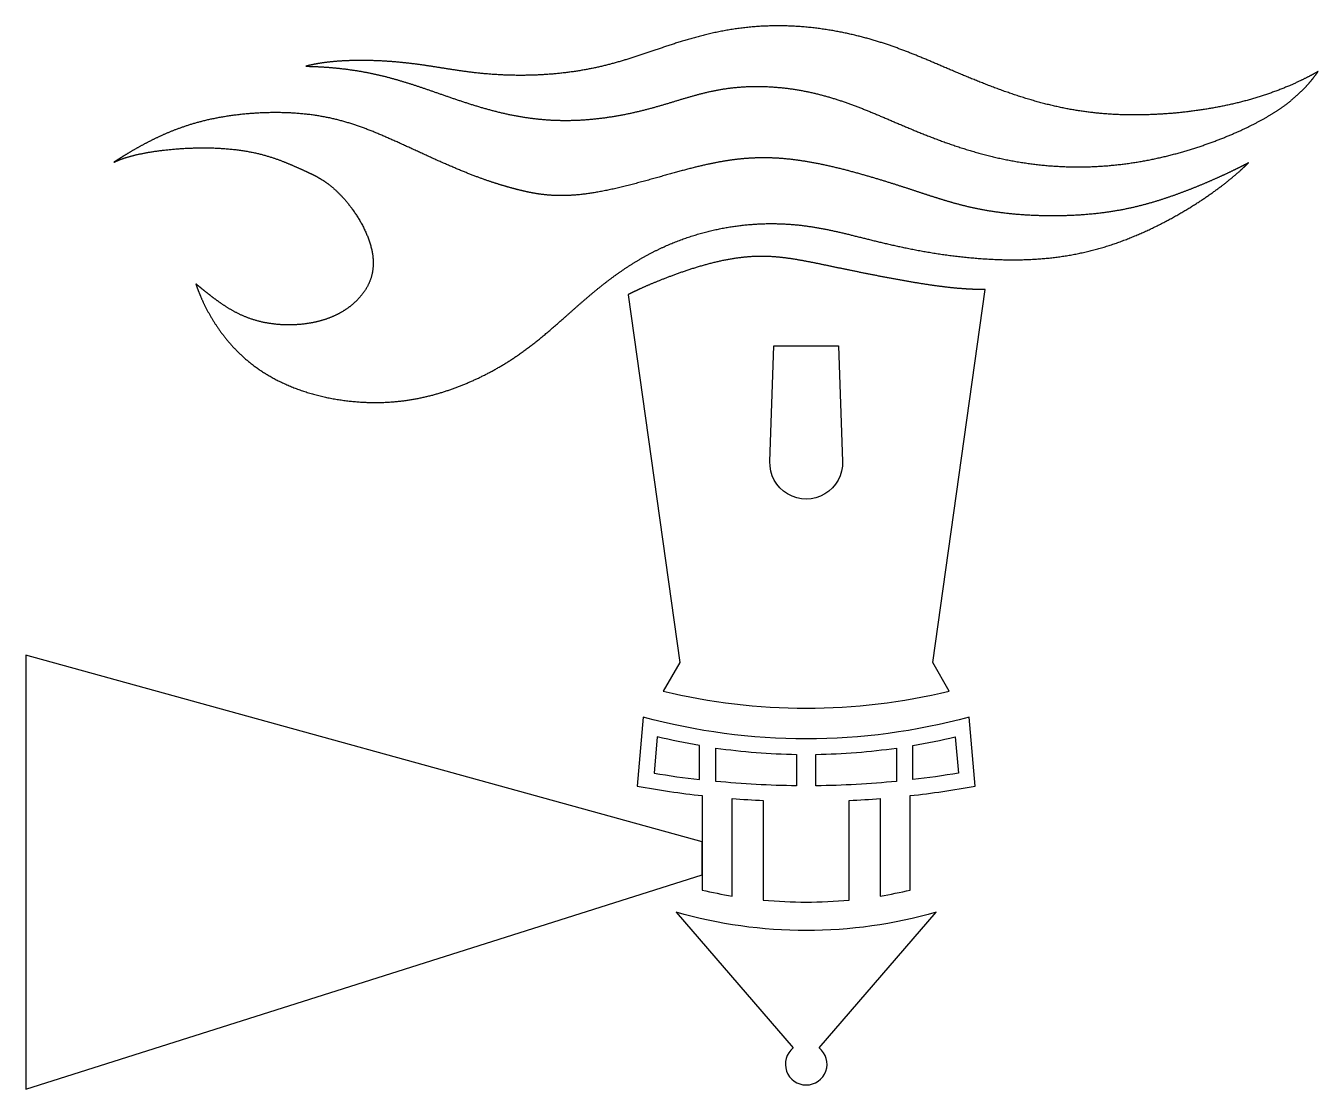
# Model space of a CAD drawing. Header units: millimetres. Extents: x -51.3 to 48.1, y -37 to 44.8.
import ezdxf

# ---------------------------------------------------------------- set-up
doc = ezdxf.new("R2010")
doc.units = ezdxf.units.MM
doc.layers.get('0').update_dxf_attribs({"linetype": 'CONTINUOUS'})

msp = doc.modelspace()

# ---------------------------------------------------------------- linework, layer by layer
for p, q in [((-4.945, 24.162), (-0.967, -4.143)), ((18.492, -4.143), (22.527, 24.566)), ((-0.967, -4.143), (-2.238, -6.343)), ((19.762, -6.343), (18.492, -4.143))]:
    msp.add_line(p, q)
for points in [[(5.964, 11.338), (6.275, 20.24), (11.25, 20.24), (11.561, 11.338, -1.03553)], [(14.462, -22.104, 0.016805), (16.762, -21.643), (16.762, -14.381, 0.017554), (21.762, -13.643), (21.299, -8.343, -0.132893), (-3.774, -8.343), (-4.238, -13.643, 0.017554), (0.762, -14.381), (0.762, -21.643, 0.016805), (3.062, -22.104), (3.062, -14.601, 0.00835), (5.462, -14.751), (5.462, -22.416, 0.047376), (12.062, -22.416), (12.062, -14.751, 0.00835), (14.462, -14.601)], [(-2.946, -12.652, 0.012516), (0.562, -13.15), (0.562, -10.521, -0.016932), (-2.702, -9.855)], [(20.226, -9.855), (20.471, -12.652, -0.012516), (16.962, -13.15), (16.962, -10.521, 0.016932)], [(8.012, -11.204), (8.012, -13.623, -0.021936), (1.812, -13.285), (1.812, -10.716, 0.031633)], [(9.512, -13.623), (9.512, -11.204, 0.031633), (15.712, -10.716), (15.712, -13.285, -0.021936)], [(-1.238, -23.343), (7.762, -33.794, 2.849), (9.762, -33.794), (18.762, -23.343, -0.141677)]]:
    msp.add_lwpolyline(points, format="xyb", close=True)
msp.add_lwpolyline([(-51.272, -3.573), (-51.272, -36.965), (0.762, -20.484), (0.762, -17.931)], close=True)
msp.add_arc((8.762, 39.168), 46.822, 256.41244, 283.58756)
for points in [[(48.147, 41.34), (47.923, 41.213), (47.469, 40.964), (46.776, 40.61), (45.822, 40.175), (44.585, 39.694), (43.303, 39.274), (41.979, 38.916), (40.621, 38.617), (39.237, 38.377), (37.837, 38.194), (36.432, 38.066), (35.031, 37.994), (33.637, 37.979), (32.251, 38.027), (30.866, 38.144), (29.478, 38.336), (28.079, 38.607), (26.67, 38.957), (25.256, 39.378), (23.854, 39.858), (22.479, 40.378), (21.147, 40.919), (19.868, 41.462), (18.638, 41.991), (17.441, 42.496), (16.248, 42.972), (15.027, 43.413), (13.75, 43.815), (12.397, 44.172), (10.967, 44.47), (9.472, 44.696), (7.932, 44.835), (6.375, 44.874), (4.829, 44.808), (3.316, 44.638), (1.856, 44.375), (0.458, 44.036), (-0.876, 43.646), (-2.15, 43.227), (-3.38, 42.803), (-4.592, 42.396), (-5.814, 42.022), (-7.075, 41.695), (-8.394, 41.426), (-9.777, 41.223), (-11.206, 41.089), (-12.648, 41.027), (-14.066, 41.034), (-15.426, 41.104), (-16.707, 41.228), (-17.912, 41.39), (-19.064, 41.572), (-20.196, 41.754), (-21.338, 41.919), (-22.506, 42.052), (-23.691, 42.144), (-24.871, 42.191), (-26.014, 42.192), (-27.089, 42.148), (-28.074, 42.06), (-28.784, 41.954), (-29.271, 41.855), (-29.574, 41.78), (-29.721, 41.74)], [(-29.721, 41.74), (-29.48, 41.735), (-29.001, 41.721), (-28.296, 41.686), (-27.379, 41.614), (-26.273, 41.482), (-25.204, 41.307), (-24.168, 41.091), (-23.156, 40.836), (-22.158, 40.545), (-21.159, 40.223), (-20.148, 39.876), (-19.114, 39.514), (-18.053, 39.147), (-16.964, 38.789), (-15.853, 38.456), (-14.724, 38.16), (-13.582, 37.916), (-12.43, 37.732), (-11.268, 37.612), (-10.097, 37.56), (-8.915, 37.575), (-7.728, 37.654), (-6.542, 37.795), (-5.371, 37.991), (-4.225, 38.236), (-3.115, 38.521), (-2.043, 38.832), (-1.001, 39.153), (0.029, 39.464), (1.072, 39.742), (2.147, 39.967), (3.27, 40.124), (4.44, 40.202), (5.644, 40.197), (6.861, 40.111), (8.069, 39.948), (9.252, 39.715), (10.399, 39.419), (11.517, 39.068), (12.617, 38.669), (13.716, 38.229), (14.829, 37.759), (15.971, 37.268), (17.15, 36.771), (18.369, 36.281), (19.628, 35.812), (20.923, 35.376), (22.251, 34.987), (23.605, 34.653), (24.98, 34.382), (26.368, 34.178), (27.763, 34.045), (29.158, 33.983), (30.547, 33.992), (31.923, 34.07), (33.279, 34.215), (34.61, 34.42), (35.911, 34.681), (37.173, 34.992), (38.392, 35.345), (39.559, 35.732), (40.668, 36.146), (41.713, 36.578), (42.688, 37.025), (43.591, 37.483), (44.424, 37.955), (45.19, 38.444), (45.893, 38.957), (46.54, 39.499), (47.132, 40.075), (47.564, 40.563), (47.864, 40.945), (48.054, 41.207), (48.147, 41.34)], [(42.779, 34.304), (42.64, 34.231), (42.359, 34.085), (41.926, 33.866), (41.327, 33.575), (40.542, 33.211), (39.722, 32.85), (38.87, 32.492), (37.991, 32.143), (37.088, 31.809), (36.167, 31.494), (35.225, 31.205), (34.258, 30.946), (33.255, 30.723), (32.205, 30.537), (31.096, 30.391), (29.927, 30.288), (28.703, 30.229), (27.444, 30.216), (26.177, 30.25), (24.929, 30.332), (23.728, 30.461), (22.594, 30.634), (21.537, 30.844), (20.553, 31.084), (19.63, 31.345), (18.747, 31.62), (17.882, 31.902), (17.011, 32.189), (16.112, 32.483), (15.167, 32.784), (14.165, 33.092), (13.105, 33.403), (11.999, 33.707), (10.867, 33.991), (9.733, 34.241), (8.619, 34.444), (7.545, 34.591), (6.519, 34.677), (5.541, 34.707), (4.601, 34.683), (3.683, 34.612), (2.767, 34.496), (1.825, 34.334), (0.833, 34.122), (-0.231, 33.859), (-1.38, 33.548), (-2.612, 33.199), (-3.906, 32.836), (-5.233, 32.486), (-6.553, 32.181), (-7.828, 31.946), (-9.023, 31.804), (-10.118, 31.761), (-11.107, 31.808), (-11.999, 31.926), (-12.816, 32.089), (-13.587, 32.279), (-14.349, 32.49), (-15.135, 32.729), (-15.979, 33.011), (-16.901, 33.351), (-17.907, 33.754), (-18.985, 34.214), (-20.111, 34.718), (-21.258, 35.244), (-22.4, 35.772), (-23.521, 36.278), (-24.618, 36.745), (-25.707, 37.158), (-26.808, 37.509), (-27.943, 37.789), (-29.128, 37.997), (-30.369, 38.129), (-31.654, 38.187), (-32.958, 38.174), (-34.252, 38.093), (-35.505, 37.95), (-36.691, 37.749), (-37.792, 37.499), (-38.808, 37.205), (-39.747, 36.873), (-40.623, 36.51), (-41.453, 36.122), (-42.249, 35.71), (-43.021, 35.279), (-43.621, 34.919), (-44.062, 34.64), (-44.352, 34.451), (-44.497, 34.355)], [(-44.497, 34.355), (-44.389, 34.407), (-44.164, 34.507), (-43.794, 34.649), (-43.237, 34.823), (-42.436, 35.014), (-41.535, 35.177), (-40.543, 35.31), (-39.475, 35.408), (-38.356, 35.465), (-37.215, 35.474), (-36.084, 35.429), (-34.994, 35.325), (-33.973, 35.163), (-33.041, 34.947), (-32.208, 34.692), (-31.469, 34.416), (-30.811, 34.141), (-30.217, 33.878), (-29.66, 33.63), (-29.117, 33.376), (-28.562, 33.074), (-27.979, 32.683), (-27.363, 32.165), (-26.726, 31.502), (-26.098, 30.708), (-25.521, 29.815), (-25.04, 28.867), (-24.698, 27.911), (-24.525, 26.994), (-24.53, 26.147), (-24.7, 25.385), (-25.007, 24.711), (-25.417, 24.12), (-25.9, 23.602), (-26.443, 23.15), (-27.046, 22.761), (-27.716, 22.434), (-28.463, 22.171), (-29.286, 21.975), (-30.172, 21.854), (-31.096, 21.815), (-32.027, 21.863), (-32.934, 22), (-33.788, 22.222), (-34.573, 22.519), (-35.281, 22.871), (-35.916, 23.256), (-36.484, 23.65), (-36.993, 24.033), (-37.449, 24.39), (-37.773, 24.651), (-37.995, 24.831), (-38.133, 24.945), (-38.199, 25)], [(-38.199, 25), (-38.128, 24.789), (-37.976, 24.371), (-37.723, 23.753), (-37.335, 22.946), (-36.763, 21.967), (-36.101, 21.022), (-35.341, 20.117), (-34.471, 19.263), (-33.477, 18.474), (-32.352, 17.764), (-31.095, 17.149), (-29.72, 16.643), (-28.259, 16.255), (-26.752, 15.992), (-25.241, 15.857), (-23.765, 15.848), (-22.35, 15.959), (-21.006, 16.177), (-19.729, 16.488), (-18.508, 16.879), (-17.329, 17.339), (-16.177, 17.865), (-15.046, 18.462), (-13.933, 19.137), (-12.835, 19.897), (-11.746, 20.745), (-10.658, 21.669), (-9.558, 22.647), (-8.431, 23.65), (-7.263, 24.645), (-6.041, 25.597), (-4.758, 26.479), (-3.415, 27.269), (-2.017, 27.954), (-0.576, 28.525), (0.895, 28.978), (2.377, 29.313), (3.852, 29.533), (5.298, 29.642), (6.7, 29.647), (8.048, 29.557), (9.343, 29.384), (10.599, 29.145), (11.844, 28.855), (13.11, 28.536), (14.426, 28.205), (15.816, 27.882), (17.284, 27.581), (18.821, 27.317), (20.406, 27.1), (22.015, 26.94), (23.623, 26.848), (25.212, 26.832), (26.771, 26.901), (28.298, 27.063), (29.794, 27.322), (31.259, 27.681), (32.694, 28.136), (34.095, 28.679), (35.453, 29.294), (36.755, 29.964), (37.987, 30.67), (39.139, 31.396), (40.201, 32.128), (41.167, 32.859), (41.861, 33.44), (42.338, 33.873), (42.635, 34.16), (42.779, 34.304)], [(22.527, 24.566), (22.395, 24.563), (22.124, 24.561), (21.698, 24.566), (21.091, 24.593), (20.269, 24.658), (19.385, 24.755), (18.447, 24.881), (17.463, 25.032), (16.45, 25.203), (15.422, 25.39), (14.396, 25.585), (13.386, 25.784), (12.401, 25.983), (11.444, 26.18), (10.514, 26.375), (9.605, 26.565), (8.71, 26.744), (7.816, 26.904), (6.912, 27.031), (5.985, 27.11), (5.028, 27.126), (4.034, 27.066), (3.008, 26.928), (1.962, 26.717), (0.912, 26.446), (-0.119, 26.132), (-1.11, 25.793), (-2.041, 25.445), (-2.897, 25.103), (-3.673, 24.772), (-4.225, 24.52), (-4.6, 24.338), (-4.833, 24.22), (-4.945, 24.162)]]:
    msp.add_open_spline(points, degree=5)

doc.saveas('drawing.dxf')
